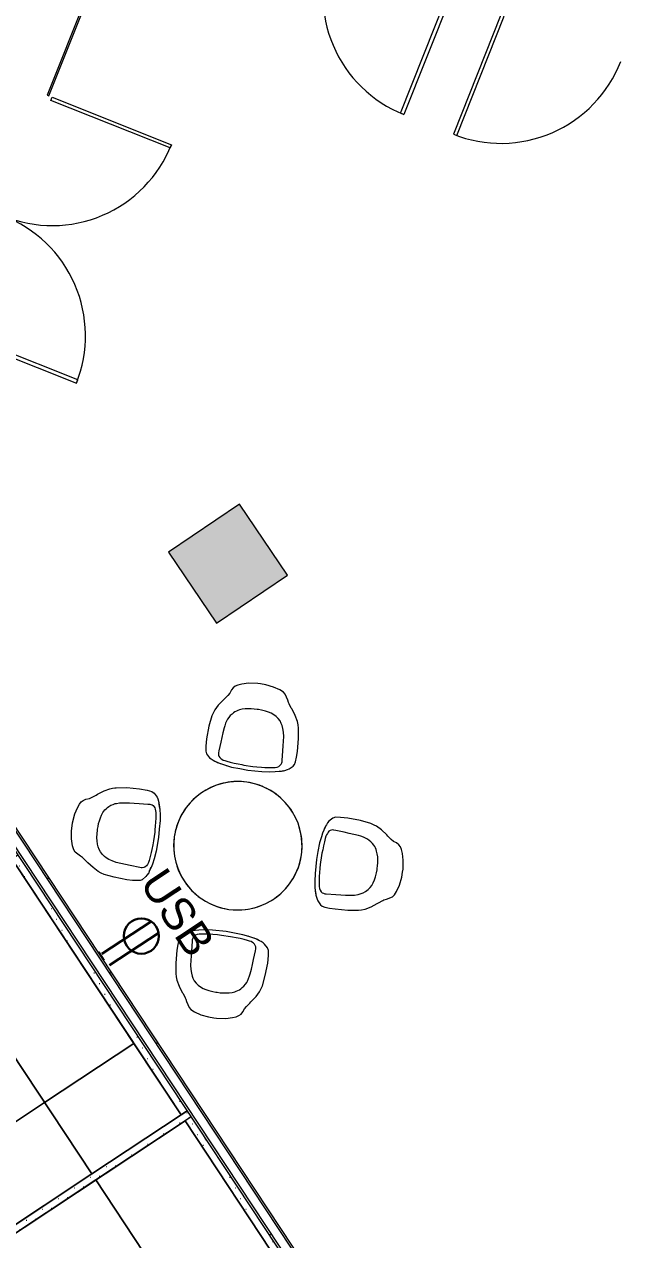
# Model space of a CAD drawing. Header units: inches. Extents: x -13 to 4331, y -638 to 2885.
# Drawn here: x 2958.2 to 3125.3, y 1219.7 to 1560.3 of the extents above; entities that cross this region are included whole.
import ezdxf

# ---------------------------------------------------------------- set-up
doc = ezdxf.new("R2010")
doc.units = ezdxf.units.IN
doc.header["$MEASUREMENT"] = 0
doc.linetypes.add('DASH 1_32_', pattern=[0.0625, 0.03125, -0.03125])
doc.linetypes.add('Dash 1_8_', pattern=[0.25, 0.125, -0.125])
for name, color, linetype, lineweight in [('A-ANNO-NOTE', 131, 'Continuous', 30), ('A-DOOR', 31, 'Continuous', 13), ('A-WALL', 113, 'Continuous', 9), ('A-WALL-PATT', 111, 'Continuous', 13), ('E-ELEC-FIXT', 91, 'Continuous', 9), ('I-FURN', 30, 'Continuous', 9), ('I-WALL', 2, 'Continuous', 13), ('S-COLS', 52, 'Continuous', 13)]:
    doc.layers.add(name, color=color, linetype=linetype, lineweight=lineweight)
doc.styles.add('Swis721 Lt BT', font='swissl.ttf', dxfattribs={"height": 9})
pattern_1 = [(0, (0, 0), (30.72, 7.68), [1.267, -21.773, 1.267, -21.773, -122.88]), (0, (0, 0), (30.72, 7.68), [-46.08, 1.267, -44.813, 1.267, -21.773, -53.76]), (0, (0, 0), (30.72, 7.68), [-115.2, 1.267, -14.093, 1.267, -37.133]), (120, (11.52, 3.84), (-22.011075, 22.7643), [1.267, -21.773, 1.267, -21.773, -122.88]), (120, (11.52, 3.84), (-22.011075, 22.7643), [-46.08, 1.267, -44.813, 1.267, -21.773, -53.76]), (120, (11.52, 3.84), (-22.011075, 22.7643), [-115.2, 1.267, -14.093, 1.267, -37.133]), (240, (15.36, 19.2), (-8.708925, -30.4443), [1.267, -21.773, 1.267, -21.773, -122.88]), (240, (15.36, 19.2), (-8.708925, -30.4443), [-46.08, 1.267, -44.813, 1.267, -21.773, -53.76]), (240, (15.36, 19.2), (-8.708925, -30.4443), [-115.2, 1.267, -14.093, 1.267, -37.133])]

# ---------------------------------------------------------------- blocks, each defined once
blk = doc.blocks.new('Concrete-Rectangular-Column - 24x24-5082804-FIRST FLOOR POWER _ SIGNAL')
at = {"layer": 'S-COLS', "lineweight": 9}
blk.add_hatch(color=7, dxfattribs=at).paths.add_polyline_path([(12, -12), (12, 12), (-12, 12), (-12, -12)], flags=0)
at = {"layer": 'S-COLS', "color": 8, "lineweight": 20}
for p, q in [((12, 12), (-12, 12)), ((-12, 12), (-12, -12)), ((12, -12), (12, 12)), ((-12, -12), (12, -12))]:
    blk.add_line(p, q, dxfattribs=at)
blk = doc.blocks.new('Single Glass Door - 36_ x 84_-5232975-FIRST FLOOR POWER _ SIGNAL')
at = {"layer": 'A-DOOR', "lineweight": 20}
for p, q in [((17, -2), (18, -2)), ((17, -38), (17, -2)), ((18, -2), (18, -38)), ((18, -38), (17, -38))]:
    blk.add_line(p, q, dxfattribs=at)
at = {"layer": 'A-DOOR', "lineweight": 9}
blk.add_arc((18, -2), 36, 179.5, 270, dxfattribs=at)
blk = doc.blocks.new('Furniture 51 - Furniture 39-5227310-FIRST FLOOR POWER _ SIGNAL')
at = {"layer": 'I-FURN'}
for start, end in [(0, 180), (94.7368, 113.6842), (85.2632, 94.7368), (75.7895, 85.2632), (113.6842, 151.5789), (56.8421, 75.7895), (18.9474, 56.8421), (151.5789, 170.5263), (0, 18.9474), (170.5263, 180), (180, 360), (180, 0)]:
    blk.add_arc((3162.56, 1283.43), 18, start, end, dxfattribs=at)
blk = doc.blocks.new('HermanMiller_Collection_SaibaSideChair - Conference Chair-5122770-FIRST FLOOR POWER _ SIGNAL')
at = {"layer": 'I-FURN'}
for p, q in [((-6.85, 10.84), (-8.47, 9.72)), ((-5.27, 11.72), (-6.85, 10.84)), ((-4.36, 12.02), (-5.27, 11.72)), ((-4.36, 12.02), (-5.27, 11.72)), ((-4.36, 12.02), (-5.27, 11.72)), ((-3.51, 12.26), (-4.36, 12.02)), ((-3.51, 12.26), (-4.36, 12.02)), ((-3.51, 12.26), (-4.36, 12.02)), ((-0.58, 12.69), (-3.51, 12.26)), ((-0.58, 12.69), (-3.51, 12.26)), ((-0.58, 12.69), (-3.51, 12.26)), ((3.01, 12.86), (-0.58, 12.69)), ((4.61, 12.82), (3.01, 12.86)), ((5.95, 12.71), (4.61, 12.82)), ((6.75, 12.54), (5.95, 12.71)), ((7.25, 12.26), (6.75, 12.54)), ((8.17, 11.26), (7.25, 12.26)), ((8.42, 10.85), (8.17, 11.26)), ((8.79, 10.06), (8.42, 10.85)), ((-12.44, 7.24), (-12.87, 6.64)), ((-10.82, 8.16), (-12.44, 7.24)), ((-10.18, 8.45), (-10.82, 8.16)), ((-9.85, 8.67), (-10.18, 8.45)), ((-8.78, 9.46), (-9.85, 8.67)), ((-8.47, 9.72), (-8.78, 9.46)), ((-4.76, 6.85), (-5.39, 6.19)), ((-4.14, 7.29), (-4.76, 6.85)), ((-3.59, 7.59), (-4.14, 7.29)), ((-2.79, 7.94), (-3.59, 7.59)), ((-1.82, 8.24), (-2.79, 7.94)), ((-0.61, 8.46), (-1.82, 8.24)), ((0.72, 8.59), (-0.61, 8.46)), ((2.04, 8.68), (0.72, 8.59)), ((3.38, 8.79), (2.04, 8.68)), ((6.15, 8.99), (3.38, 8.79)), ((6.48, 9.01), (6.15, 8.99)), ((6.83, 8.96), (6.48, 9.01)), ((7.22, 8.86), (6.83, 8.96)), ((7.53, 8.65), (7.22, 8.86)), ((7.92, 8.25), (7.53, 8.65)), ((8.16, 7.81), (7.92, 8.25)), ((8.35, 7.27), (8.16, 7.81)), ((8.45, 6.68), (8.35, 7.27)), ((8.9, 9.75), (8.79, 10.06)), ((9.24, 8.56), (8.9, 9.75)), ((9.49, 7.51), (9.22, 8.68)), ((9.49, 7.51), (9.22, 8.68)), ((9.49, 7.51), (9.24, 8.56)), ((9.76, 5.96), (9.49, 7.51)), ((9.76, 5.96), (9.49, 7.51)), ((9.76, 5.96), (9.49, 7.51)), ((-13.93, 3.7), (-14.25, 1.45)), ((-13.37, 5.6), (-13.93, 3.7)), ((-12.87, 6.64), (-13.37, 5.6)), ((-6.54, 4.1), (-6.77, 3.27)), ((-6.24, 4.89), (-6.54, 4.1)), ((-5.85, 5.56), (-6.24, 4.89)), ((-5.39, 6.19), (-5.85, 5.56)), ((8.61, 5.51), (8.45, 6.68)), ((8.72, 4.4), (8.61, 5.51)), ((8.78, 3.48), (8.72, 4.4)), ((8.85, 2.16), (8.78, 3.48)), ((10, 3.79), (9.76, 5.96)), ((10.16, -0.13), (10, 3.79)), ((-14.25, 1.45), (-14.28, 0)), ((-14.25, 1.45), (-14.28, 0)), ((-7.05, 1.24), (-7.08, 0.39)), ((-7.08, 0.39), (-7.08, 0.01)), ((-7.08, 0.01), (-7.07, -0.82)), ((-6.93, 2.38), (-7.05, 1.24)), ((-6.77, 3.27), (-6.93, 2.38)), ((8.89, 1.06), (8.85, 2.16)), ((8.87, -1.46), (8.89, 1.06)), ((-14.28, 0), (-14.29, -0.8)), ((-14.28, 0), (-14.29, -0.8)), ((-14.29, -0.8), (-13.99, -3.35)), ((-14.29, -0.8), (-13.99, -3.35)), ((-13.99, -3.35), (-13.52, -5.18)), ((-7.07, -0.82), (-7.02, -1.63)), ((-7.02, -1.63), (-6.91, -2.45)), ((-6.91, -2.45), (-6.76, -3.28)), ((-6.76, -3.28), (-6.53, -4.11)), ((8.73, -4.23), (8.8, -3.11)), ((8.8, -3.11), (8.85, -2.1)), ((8.85, -2.1), (8.87, -1.46)), ((9.92, -4.88), (10.04, -2.44)), ((10.04, -2.44), (10.16, -0.13)), ((-13.52, -5.18), (-13.1, -6.23)), ((-13.1, -6.23), (-12.69, -6.93)), ((-6.53, -4.11), (-6.24, -4.84)), ((-6.24, -4.84), (-6.06, -5.24)), ((-6.06, -5.24), (-5.8, -5.65)), ((-5.8, -5.65), (-5.51, -6.04)), ((-5.51, -6.04), (-5.2, -6.4)), ((-5.2, -6.4), (-4.81, -6.76)), ((-4.81, -6.76), (-4.3, -7.17)), ((8.4, -6.96), (8.51, -6.33)), ((8.51, -6.33), (8.62, -5.37)), ((8.62, -5.37), (8.73, -4.23)), ((9.46, -7.72), (9.66, -6.6)), ((9.46, -7.72), (9.66, -6.6)), ((9.46, -7.72), (9.66, -6.6)), ((9.66, -6.6), (9.92, -4.88)), ((9.66, -6.6), (9.92, -4.88)), ((9.66, -6.6), (9.69, -6.39)), ((-12.69, -6.93), (-12.18, -7.44)), ((-12.18, -7.44), (-11.47, -7.87)), ((-11.47, -7.87), (-10.56, -8.18)), ((-10.56, -8.18), (-9.84, -8.66)), ((-9.84, -8.66), (-8.78, -9.45)), ((-8.78, -9.45), (-8.44, -9.7)), ((-8.44, -9.7), (-6.72, -10.92)), ((-4.3, -7.17), (-3.73, -7.51)), ((-3.73, -7.51), (-3.19, -7.79)), ((-3.19, -7.79), (-2.82, -7.92)), ((-2.82, -7.92), (-2.05, -8.17)), ((-2.05, -8.17), (-1.23, -8.33)), ((-1.23, -8.33), (-0.63, -8.42)), ((-0.63, -8.42), (0.72, -8.58)), ((0.72, -8.58), (2.05, -8.68)), ((2.05, -8.68), (3.47, -8.78)), ((3.47, -8.78), (5.92, -8.96)), ((5.92, -8.96), (6.45, -9)), ((6.45, -9), (6.73, -8.98)), ((6.73, -8.98), (7.09, -8.9)), ((7.09, -8.9), (7.43, -8.73)), ((7.43, -8.73), (7.76, -8.46)), ((7.76, -8.46), (7.96, -8.15)), ((7.96, -8.15), (8.14, -7.83)), ((8.14, -7.83), (8.3, -7.41)), ((8.3, -7.41), (8.4, -6.96)), ((8.47, -10.77), (8.73, -10.17)), ((8.73, -10.17), (8.9, -9.74)), ((8.9, -9.74), (9.25, -8.58)), ((9.25, -8.58), (9.46, -7.72)), ((9.36, -8.15), (9.46, -7.72)), ((9.36, -8.15), (9.46, -7.72)), ((-6.72, -10.92), (-5.26, -11.72)), ((-5.26, -11.72), (-4.53, -11.95)), ((-5.26, -11.72), (-4.53, -11.95)), ((-5.26, -11.72), (-4.53, -11.95)), ((-4.53, -11.95), (-3.9, -12.15)), ((-4.53, -11.95), (-3.9, -12.15)), ((-4.53, -11.95), (-3.9, -12.15)), ((-3.9, -12.15), (-3.52, -12.26)), ((-3.9, -12.15), (-3.52, -12.26)), ((-3.9, -12.15), (-3.52, -12.26)), ((-3.52, -12.26), (-0.58, -12.69)), ((-3.52, -12.26), (-0.58, -12.69)), ((-3.52, -12.26), (-0.58, -12.69)), ((-0.58, -12.69), (3.02, -12.86)), ((3.02, -12.86), (5.15, -12.78)), ((5.15, -12.78), (6.54, -12.62)), ((6.54, -12.62), (7.24, -12.25)), ((7.24, -12.25), (8.17, -11.26)), ((8.17, -11.26), (8.47, -10.77))]:
    blk.add_line(p, q, dxfattribs=at)
for centre, radius, start, end in [((1.18, 6.82), 8.25, 12.1813, 20.7413), ((-0.69, -6.21), 10.22, 339.7908, 346.6331)]:
    blk.add_arc(centre, radius, start, end, dxfattribs=at)
blk = doc.blocks.new('HermanMiller_Collection_SaibaSideChair - Conference Chair-5124637-FIRST FLOOR POWER _ SIGNAL')
at = {"layer": 'I-FURN'}
for p, q in [((-8.44, 9.7), (-6.72, 10.92)), ((-6.72, 10.92), (-5.26, 11.72)), ((-5.26, 11.72), (-4.53, 11.95)), ((-5.26, 11.72), (-4.53, 11.95)), ((-5.26, 11.72), (-4.53, 11.95)), ((-4.53, 11.95), (-3.9, 12.15)), ((-4.53, 11.95), (-3.9, 12.15)), ((-4.53, 11.95), (-3.9, 12.15)), ((-3.9, 12.15), (-3.52, 12.26)), ((-3.9, 12.15), (-3.52, 12.26)), ((-3.9, 12.15), (-3.52, 12.26)), ((-3.52, 12.26), (-0.58, 12.69)), ((-3.52, 12.26), (-0.58, 12.69)), ((-3.52, 12.26), (-0.58, 12.69)), ((-0.58, 12.69), (3.02, 12.86)), ((3.02, 12.86), (5.15, 12.78)), ((5.15, 12.78), (6.54, 12.62)), ((6.54, 12.62), (7.24, 12.25)), ((7.24, 12.25), (8.17, 11.26)), ((8.17, 11.26), (8.47, 10.77)), ((8.47, 10.77), (8.73, 10.17)), ((-13.1, 6.23), (-12.69, 6.93)), ((-12.69, 6.93), (-12.18, 7.44)), ((-12.18, 7.44), (-11.47, 7.87)), ((-11.47, 7.87), (-10.56, 8.18)), ((-10.56, 8.18), (-9.84, 8.66)), ((-9.84, 8.66), (-8.78, 9.45)), ((-8.78, 9.45), (-8.44, 9.7)), ((-4.81, 6.76), (-4.3, 7.17)), ((-4.3, 7.17), (-3.73, 7.51)), ((-3.73, 7.51), (-3.19, 7.79)), ((-3.19, 7.79), (-2.82, 7.92)), ((-2.82, 7.92), (-2.05, 8.17)), ((-2.05, 8.17), (-1.23, 8.33)), ((-1.23, 8.33), (-0.63, 8.42)), ((-0.63, 8.42), (0.72, 8.58)), ((0.72, 8.58), (2.05, 8.68)), ((2.05, 8.68), (3.47, 8.78)), ((3.47, 8.78), (5.92, 8.96)), ((5.92, 8.96), (6.45, 9)), ((6.45, 9), (6.73, 8.98)), ((6.73, 8.98), (7.09, 8.9)), ((7.09, 8.9), (7.43, 8.73)), ((7.43, 8.73), (7.76, 8.46)), ((7.76, 8.46), (7.96, 8.15)), ((7.96, 8.15), (8.14, 7.83)), ((8.14, 7.83), (8.3, 7.41)), ((8.3, 7.41), (8.4, 6.96)), ((8.4, 6.96), (8.51, 6.33)), ((8.73, 10.17), (8.9, 9.74)), ((8.9, 9.74), (9.25, 8.58)), ((9.25, 8.58), (9.46, 7.72)), ((9.36, 8.15), (9.46, 7.72)), ((9.36, 8.15), (9.46, 7.72)), ((9.46, 7.72), (9.66, 6.6)), ((9.46, 7.72), (9.66, 6.6)), ((9.46, 7.72), (9.66, 6.6)), ((-13.99, 3.35), (-13.52, 5.18)), ((-13.52, 5.18), (-13.1, 6.23)), ((-6.76, 3.28), (-6.53, 4.11)), ((-6.53, 4.11), (-6.24, 4.84)), ((-6.24, 4.84), (-6.06, 5.24)), ((-6.06, 5.24), (-5.8, 5.65)), ((-5.8, 5.65), (-5.51, 6.04)), ((-5.51, 6.04), (-5.2, 6.4)), ((-5.2, 6.4), (-4.81, 6.76)), ((8.51, 6.33), (8.62, 5.37)), ((8.62, 5.37), (8.73, 4.23)), ((8.73, 4.23), (8.8, 3.11)), ((9.66, 6.6), (9.69, 6.39)), ((9.66, 6.6), (9.92, 4.88)), ((9.66, 6.6), (9.92, 4.88)), ((9.92, 4.88), (10.04, 2.44)), ((-14.29, 0.8), (-13.99, 3.35)), ((-14.29, 0.8), (-13.99, 3.35)), ((-14.28, 0), (-14.29, 0.8)), ((-14.28, 0), (-14.29, 0.8)), ((-14.25, -1.45), (-14.28, 0)), ((-14.25, -1.45), (-14.28, 0)), ((-7.08, -0.01), (-7.07, 0.82)), ((-7.07, 0.82), (-7.02, 1.63)), ((-7.02, 1.63), (-6.91, 2.45)), ((-6.91, 2.45), (-6.76, 3.28)), ((8.8, 3.11), (8.85, 2.1)), ((8.85, 2.1), (8.87, 1.46)), ((8.87, 1.46), (8.89, -1.06)), ((10.16, 0.13), (10, -3.79)), ((10.04, 2.44), (10.16, 0.13)), ((-13.93, -3.7), (-14.25, -1.45)), ((-7.08, -0.39), (-7.08, -0.01)), ((-7.05, -1.24), (-7.08, -0.39)), ((-6.93, -2.38), (-7.05, -1.24)), ((-6.77, -3.27), (-6.93, -2.38)), ((-6.54, -4.1), (-6.77, -3.27)), ((8.85, -2.16), (8.78, -3.48)), ((8.89, -1.06), (8.85, -2.16)), ((-13.37, -5.6), (-13.93, -3.7)), ((-12.87, -6.64), (-13.37, -5.6)), ((-12.44, -7.24), (-12.87, -6.64)), ((-6.24, -4.89), (-6.54, -4.1)), ((-5.85, -5.56), (-6.24, -4.89)), ((-5.39, -6.19), (-5.85, -5.56)), ((-4.76, -6.85), (-5.39, -6.19)), ((8.45, -6.68), (8.35, -7.27)), ((8.61, -5.51), (8.45, -6.68)), ((8.72, -4.4), (8.61, -5.51)), ((8.78, -3.48), (8.72, -4.4)), ((9.76, -5.96), (9.49, -7.51)), ((9.76, -5.96), (9.49, -7.51)), ((9.76, -5.96), (9.49, -7.51)), ((10, -3.79), (9.76, -5.96)), ((-10.82, -8.16), (-12.44, -7.24)), ((-10.18, -8.45), (-10.82, -8.16)), ((-9.85, -8.67), (-10.18, -8.45)), ((-8.78, -9.46), (-9.85, -8.67)), ((-8.47, -9.72), (-8.78, -9.46)), ((-6.85, -10.84), (-8.47, -9.72)), ((-4.14, -7.29), (-4.76, -6.85)), ((-3.59, -7.59), (-4.14, -7.29)), ((-2.79, -7.94), (-3.59, -7.59)), ((-1.82, -8.24), (-2.79, -7.94)), ((-0.61, -8.46), (-1.82, -8.24)), ((0.72, -8.59), (-0.61, -8.46)), ((2.04, -8.68), (0.72, -8.59)), ((3.38, -8.79), (2.04, -8.68)), ((6.15, -8.99), (3.38, -8.79)), ((6.48, -9.01), (6.15, -8.99)), ((6.83, -8.96), (6.48, -9.01)), ((7.22, -8.86), (6.83, -8.96)), ((7.53, -8.65), (7.22, -8.86)), ((7.92, -8.25), (7.53, -8.65)), ((8.16, -7.81), (7.92, -8.25)), ((8.35, -7.27), (8.16, -7.81)), ((8.79, -10.06), (8.42, -10.85)), ((8.9, -9.75), (8.79, -10.06)), ((9.24, -8.56), (8.9, -9.75)), ((9.49, -7.51), (9.22, -8.68)), ((9.49, -7.51), (9.22, -8.68)), ((9.49, -7.51), (9.24, -8.56)), ((-5.27, -11.72), (-6.85, -10.84)), ((-4.36, -12.02), (-5.27, -11.72)), ((-4.36, -12.02), (-5.27, -11.72)), ((-4.36, -12.02), (-5.27, -11.72)), ((-3.51, -12.26), (-4.36, -12.02)), ((-3.51, -12.26), (-4.36, -12.02)), ((-3.51, -12.26), (-4.36, -12.02)), ((-0.58, -12.69), (-3.51, -12.26)), ((-0.58, -12.69), (-3.51, -12.26)), ((-0.58, -12.69), (-3.51, -12.26)), ((3.01, -12.86), (-0.58, -12.69)), ((4.61, -12.82), (3.01, -12.86)), ((5.95, -12.71), (4.61, -12.82)), ((6.75, -12.54), (5.95, -12.71)), ((7.25, -12.26), (6.75, -12.54)), ((8.17, -11.26), (7.25, -12.26)), ((8.42, -10.85), (8.17, -11.26))]:
    blk.add_line(p, q, dxfattribs=at)
for centre, radius, start, end in [((-0.69, 6.21), 10.22, 13.3669, 20.2092), ((1.18, -6.82), 8.25, 339.2587, 347.8187)]:
    blk.add_arc(centre, radius, start, end, dxfattribs=at)
blk = doc.blocks.new('Single Glass Door - 36_ x 84_-5226794-FIRST FLOOR POWER _ SIGNAL')
at = {"layer": 'A-DOOR', "lineweight": 20}
for p, q in [((17, 38), (17, 2)), ((18, 38), (17, 38)), ((18, 2), (18, 38)), ((17, 2), (18, 2))]:
    blk.add_line(p, q, dxfattribs=at)
at = {"layer": 'A-DOOR', "lineweight": 9}
blk.add_arc((18, 2), 36, 90, 180.5, dxfattribs=at)
blk = doc.blocks.new('Adjustable Workstation 1 - 7 x 7-V7-FIRST FLOOR POWER _ SIGNAL')
at = {"layer": 'I-FURN'}
h = blk.add_hatch(dxfattribs=at)
h.set_pattern_fill('FP_15', color=256, style=0, pattern_type=2)
h.set_pattern_definition([(146.507, (3198.001, -524.317), (-2.9064352, -1.674107), [0.127, -2.873])])
h.paths.add_polyline_path([(88, 88), (2, 88), (1, 87), (2, 86), (45, 87), (86.05, 86.05), (86.8, 86.8)], flags=0)
h.paths.add_polyline_path([(88, 86), (86, 86), (86, 56), (88, 56), (88, 84.68)], flags=0)
h.paths.add_polyline_path([(2, 0), (88, 0), (88, 2), (86, 0.05), (45, 1), (2.99, 0.02)], flags=0)
h.paths.add_polyline_path([(0, 88), (0.02, 1.31), (0.05, 0), (2, 0), (1, 1), (2, 2), (2, 86), (0.05, 86), (0.02, 87.31)], flags=0)
for p, q in [((88, 88), (0, 88)), ((0, 88), (2, 88)), ((2, 88), (32, 88)), ((32, 86), (2, 86)), ((2, 86), (2, 2)), ((2, 2), (2, 86)), ((2, 86), (32, 86)), ((2, 2), (2, 86)), ((2, 86), (86, 86)), ((32, 86), (2, 86)), ((2, 86), (2, 62)), ((32, 86), (2, 86)), ((2, 86), (2, 62)), ((2, 62), (2, 86)), ((2, 86), (32, 86)), ((32, 88), (88, 88)), ((32, 2), (32, 86)), ((32, 86), (32, 2)), ((70, 86), (32, 86)), ((86, 86), (32, 86)), ((32, 86), (86, 86)), ((86, 86), (70, 86)), ((70, 86), (70, 64)), ((70, 65), (70, 86)), ((70, 86), (86, 86)), ((86, 86), (70, 86)), ((86, 64), (86, 86)), ((86, 86), (86, 65)), ((86, 86), (86, 56)), ((86, 65), (86, 86)), ((86, 62), (86, 86)), ((86, 86), (86, 62)), ((88, 56), (88, 88)), ((88, 88), (88, 86)), ((88, 86), (88, 56)), ((86, 65), (70, 65)), ((86, 65), (70, 65)), ((70, 65), (70, 64)), ((86, 65), (70, 65)), ((70, 65), (86, 65)), ((70, 65), (70, 64)), ((70, 65), (70, 64)), ((86, 65), (70, 65)), ((70, 65), (86, 65)), ((70, 65), (70, 64)), ((70, 65), (70, 64)), ((86, 65), (70, 65)), ((70, 65), (86, 65)), ((70, 65), (70, 64)), ((70, 65), (70, 64)), ((86, 64), (86, 65)), ((86, 64), (86, 65)), ((86, 65), (86, 64)), ((86, 64), (86, 65)), ((86, 65), (86, 64)), ((86, 64), (86, 65)), ((86, 65), (86, 64)), ((86, 64), (86, 65)), ((2, 62), (2, 2)), ((2, 62), (32, 62)), ((32, 62), (2, 62)), ((32, 62), (86, 62)), ((86, 62), (32, 62)), ((70, 64), (86, 64)), ((70, 64), (86, 64)), ((70, 64), (86, 64)), ((70, 64), (86, 64)), ((70, 64), (86, 64)), ((70, 64), (86, 64)), ((70, 64), (86, 64)), ((70, 64), (86, 64)), ((86, 64), (70, 64)), ((70, 64), (86, 64)), ((86, 64), (70, 64)), ((70, 64), (86, 64)), ((86, 64), (70, 64)), ((70, 64), (86, 64)), ((86, 62), (86, 64)), ((86, 56), (86, 62)), ((86, 56), (88, 56)), ((88, 56), (86, 56)), ((0, 0), (88, 0)), ((2, 0), (0.05, 0)), ((2, 2), (32, 2)), ((32, 2), (2, 2)), ((88, 2), (2, 2)), ((2, 2), (32, 2)), ((32, 0), (2, 0)), ((32, 2), (88, 2)), ((70, 0), (32, 0)), ((86, 0), (70, 0)), ((88, 0), (86, 0)), ((88, 0), (88, 2)), ((88, 2), (88, 0))]:
    blk.add_line(p, q, dxfattribs=at)
at = {"layer": 'I-FURN', "linetype": 'Dash 1_8_'}
for p, q in [((88, 86), (88, 88)), ((88, 56), (88, 86)), ((88, 2), (88, 56)), ((88, 0), (88, 2))]:
    blk.add_line(p, q, dxfattribs=at)
at = {"layer": 'I-FURN', "linetype": 'DASH 1_32_'}
blk.add_line((70, 66), (86, 66), dxfattribs=at)
blk = doc.blocks.new('Adjustable Workstation 1 - 7 x 7-V9-FIRST FLOOR POWER _ SIGNAL')
at = {"layer": 'I-FURN'}
h = blk.add_hatch(dxfattribs=at)
h.set_pattern_fill('FP_17', color=256, style=0, pattern_type=2)
h.set_pattern_definition([(146.507, (3198.001, -610.317), (-2.9064352, -1.674107), [0.127, -2.873])])
h.paths.add_polyline_path([(2, 0), (88, 0), (88, 2), (86, 0.05), (45, 1), (2.99, 0.02)], flags=0)
h.paths.add_polyline_path([(88, 88), (0, 88), (0.02, 1.31), (0.05, 0), (2, 0), (1, 1), (2, 2), (2.02, 86), (86, 86), (86, 56), (88, 56), (88, 85.41)], flags=0)
for p, q in [((88, 88), (0, 88)), ((0, 88), (88, 88)), ((32, 86), (2, 86)), ((2, 86), (2, 2)), ((2, 2), (2, 86)), ((2, 86), (32, 86)), ((2, 2), (2, 86)), ((2, 86), (86, 86)), ((32, 86), (2, 86)), ((2, 86), (2, 69.32)), ((32, 86), (2, 86)), ((2, 86), (2, 62)), ((2, 62), (2, 86)), ((2, 86), (32, 86)), ((32, 2), (32, 86)), ((32, 86), (32, 2)), ((70, 86), (32, 86)), ((86, 86), (32, 86)), ((32, 86), (86, 86)), ((86, 86), (70, 86)), ((70, 86), (70, 64)), ((70, 65), (70, 86)), ((70, 86), (86, 86)), ((86, 86), (70, 86)), ((86, 64), (86, 86)), ((86, 86), (86, 65)), ((86, 86), (86, 56)), ((86, 65), (86, 86)), ((86, 62), (86, 86)), ((86, 86), (86, 62)), ((88, 56), (88, 88)), ((88, 88), (88, 56)), ((2, 66.57), (2, 62)), ((86, 65), (70, 65)), ((86, 65), (70, 65)), ((70, 65), (70, 64)), ((86, 65), (70, 65)), ((70, 65), (86, 65)), ((70, 65), (70, 64)), ((70, 65), (70, 64)), ((86, 65), (70, 65)), ((70, 65), (86, 65)), ((70, 65), (70, 64)), ((70, 65), (70, 64)), ((86, 65), (70, 65)), ((70, 65), (86, 65)), ((70, 65), (70, 64)), ((70, 65), (70, 64)), ((86, 64), (86, 65)), ((86, 64), (86, 65)), ((86, 65), (86, 64)), ((86, 64), (86, 65)), ((86, 65), (86, 64)), ((86, 64), (86, 65)), ((86, 65), (86, 64)), ((86, 64), (86, 65)), ((2, 62), (2, 2)), ((2, 62), (32, 62)), ((32, 62), (2, 62)), ((32, 62), (86, 62)), ((86, 62), (32, 62)), ((70, 64), (86, 64)), ((70, 64), (86, 64)), ((70, 64), (86, 64)), ((70, 64), (86, 64)), ((70, 64), (86, 64)), ((70, 64), (86, 64)), ((70, 64), (86, 64)), ((70, 64), (86, 64)), ((86, 64), (70, 64)), ((70, 64), (86, 64)), ((86, 64), (70, 64)), ((70, 64), (86, 64)), ((86, 64), (70, 64)), ((70, 64), (86, 64)), ((86, 62), (86, 64)), ((86, 56), (86, 62)), ((86, 56), (88, 56)), ((88, 56), (86, 56)), ((0, 0), (88, 0)), ((2, 0), (0.05, 0)), ((2, 2), (32, 2)), ((32, 2), (2, 2)), ((88, 2), (2, 2)), ((2, 2), (32, 2)), ((32, 0), (2, 0)), ((32, 2), (88, 2)), ((70, 0), (32, 0)), ((86, 0), (70, 0)), ((88, 0), (86, 0)), ((88, 0), (88, 2)), ((88, 2), (88, 0))]:
    blk.add_line(p, q, dxfattribs=at)
at = {"layer": 'I-FURN', "linetype": 'Dash 1_8_'}
for p, q in [((88, 56), (88, 88)), ((88, 2), (88, 56)), ((88, 0), (88, 2))]:
    blk.add_line(p, q, dxfattribs=at)
at = {"layer": 'I-FURN', "linetype": 'DASH 1_32_'}
blk.add_line((70, 66), (86, 66), dxfattribs=at)
blk = doc.blocks.new('Double Glass Door - Full Rail - Long Pull-5112369-FIRST FLOOR POWER _ SIGNAL')
at = {"layer": 'A-DOOR', "lineweight": 20}
for p, q in [((-36, 37.26), (-35, 37.26)), ((-36, 1.26), (-36, 37.26)), ((-35, 37.26), (-35, 1.26)), ((35, 37.26), (35, 1.26)), ((36, 37.26), (35, 37.26)), ((36, 1.26), (36, 37.26)), ((-35, 1.26), (-36, 1.26)), ((35, 1.26), (36, 1.26))]:
    blk.add_line(p, q, dxfattribs=at)
at = {"layer": 'A-DOOR', "lineweight": 9}
for centre, start, end in [((-36, 1.26), 359.5, 90), ((36, 1.26), 90, 180.5)]:
    blk.add_arc(centre, 36, start, end, dxfattribs=at)
blk = doc.blocks.new('PS - Power Device _Wall Base_ - Duplex-5554427-FIRST FLOOR POWER _ SIGNAL')
at = {"layer": 'E-ELEC-FIXT'}
for p, q in [((3171.81, 1672.93), (3171.74, 1672.76)), ((3174.29, 1671.74), (3171.74, 1672.76)), ((3174.29, 1671.74), (3174.36, 1671.91))]:
    blk.add_line(p, q, dxfattribs=at)

msp = doc.modelspace()

# ---------------------------------------------------------------- hatches: boundary and pattern name
at = {"layer": 'A-WALL-PATT', "lineweight": 9}
h = msp.add_hatch(dxfattribs=at)
h.set_pattern_fill('FP_13', color=256, style=0, pattern_type=2)
h.set_pattern_definition(pattern_1)
h.paths.add_polyline_path([(3072.75, 1157.22), (3072.75, 1158.35), (2910.99, 1402.82), (2910.7, 1402.13), (3072.63, 1157.41)], flags=0)
h.paths.add_polyline_path([(2909.04, 1404.63), (2909.33, 1405.32), (2908.69, 1406.3), (2908.17, 1405.95), (2908.58, 1405.32)], flags=0)
h = msp.add_hatch(dxfattribs=at)
h.set_pattern_fill('FP_13', color=256, style=0, pattern_type=2)
h.set_pattern_definition(pattern_1)
h.paths.add_polyline_path([(3069.63, 1156.28), (3069.63, 1157.41), (3054.6, 1180.13), (3054.07, 1179.78), (3065.88, 1161.94)], flags=0)
h.paths.add_polyline_path([(3052.69, 1181.87), (3053.22, 1182.21), (2907.82, 1401.94), (2907.31, 1401.59), (3052.47, 1182.21)], flags=0)

# ---------------------------------------------------------------- linework, layer by layer
at = {"layer": 'A-ANNO-NOTE'}
for p, q in [((2979.94, 1299.8), (2993.72, 1308.92)), ((2979.94, 1299.8), (2993.72, 1308.92)), ((2982.05, 1296.6), (2995.84, 1305.72))]:
    msp.add_line(p, q, dxfattribs=at)
msp.add_circle((2990.97, 1304.8), 4.95, dxfattribs=at)
at = {"layer": 'A-WALL', "lineweight": 13}
for p, q in [((2907.82, 1401.94), (3053.22, 1182.21)), ((2910.7, 1402.13), (3072.75, 1157.22))]:
    msp.add_line(p, q, dxfattribs=at)
at = {"layer": 'I-WALL'}
for p, q in [((2989.82, 1603.78), (2964.58, 1540.5)), ((2965.05, 1540.31), (2990.28, 1603.6)), ((2964.58, 1540.5), (2965.05, 1540.31)), ((2907.65, 1401.06), (3052.35, 1182.39)), ((3073.38, 1157.41), (2911.4, 1402.19))]:
    msp.add_line(p, q, dxfattribs=at)

# ---------------------------------------------------------------- block references
at = {"layer": 'A-DOOR'}
for name, p, rotation in [('Single Glass Door - 36_ x 84_-5232975-FIRST FLOOR POWER _ SIGNAL', (3061.87, 1577.06), 338.2579999999976), ('Single Glass Door - 36_ x 84_-5226794-FIRST FLOOR POWER _ SIGNAL', (3109.24, 1558.17), 158.2579999999961), ('Double Glass Door - Full Rail - Long Pull-5112369-FIRST FLOOR POWER _ SIGNAL', (2951.48, 1506.97), 248.2579999999957)]:
    msp.add_blockref(name, p, dxfattribs=dict(at, rotation=rotation))
at = {"layer": 'E-ELEC-FIXT', "rotation": 145.2350079432972}
msp.add_blockref('PS - Power Device _Wall Base_ - Duplex-5554427-FIRST FLOOR POWER _ SIGNAL', (6539.94, 863.65), dxfattribs=at)
at = {"layer": 'I-FURN'}
for name, p, rotation in [('HermanMiller_Collection_SaibaSideChair - Conference Chair-5122770-FIRST FLOOR POWER _ SIGNAL', (3022.41, 1361.32), 262.0000000000003), ('Furniture 51 - Furniture 39-5227310-FIRST FLOOR POWER _ SIGNAL', (-292.38, 499.31), 351.9999999999994), ('HermanMiller_Collection_SaibaSideChair - Conference Chair-5124637-FIRST FLOOR POWER _ SIGNAL', (2985.72, 1333.75), 351.9999999999996), ('HermanMiller_Collection_SaibaSideChair - Conference Chair-5122770-FIRST FLOOR POWER _ SIGNAL', (3050.08, 1324.7), 171.9999999999993), ('Adjustable Workstation 1 - 7 x 7-V7-FIRST FLOOR POWER _ SIGNAL', (2956.32, 1327.51), 213.493007943293), ('HermanMiller_Collection_SaibaSideChair - Conference Chair-5122770-FIRST FLOOR POWER _ SIGNAL', (3013.24, 1296.04), 81.99999999999932), ('Adjustable Workstation 1 - 7 x 7-V9-FIRST FLOOR POWER _ SIGNAL', (3003.78, 1255.79), 213.493007943293)]:
    msp.add_blockref(name, p, dxfattribs=dict(at, rotation=rotation))
at = {"layer": 'S-COLS', "lineweight": 9, "rotation": 304.129999999991}
msp.add_blockref('Concrete-Rectangular-Column - 24x24-5082804-FIRST FLOOR POWER _ SIGNAL', (3015.28, 1409.16), dxfattribs=at)

# ---------------------------------------------------------------- texts
at = {"layer": 'A-ANNO-NOTE', "lineweight": 9, "insert": (2997.79, 1324.66), "char_height": 9, "width": 30.3, "attachment_point": 1, "rotation": 303.493, "style": 'Swis721 Lt BT'}
msp.add_mtext('USB', dxfattribs=at)

doc.saveas('drawing.dxf')
